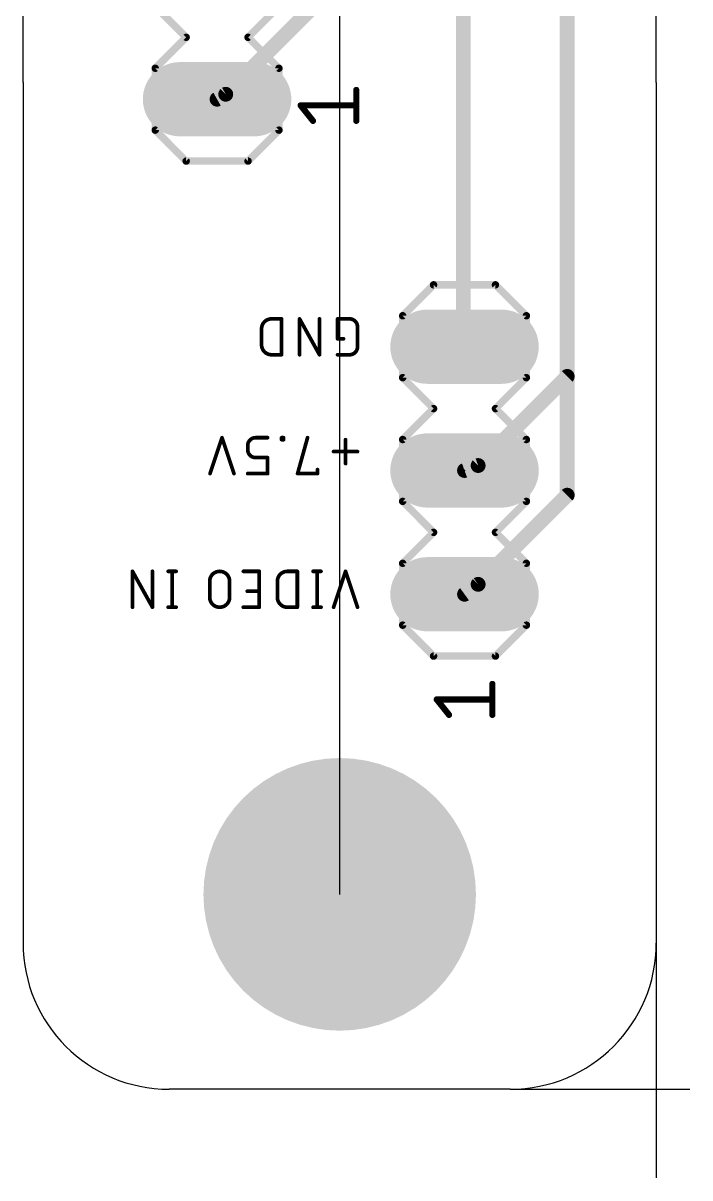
# Model space of a CAD drawing. Header units: millimetres. Extents: x 5 to 73, y 19 to 121.
# Drawn here: x 59 to 72.69, y 18.68 to 42.38 of the extents above; entities that cross this region are included whole.
import ezdxf

# ---------------------------------------------------------------- set-up
doc = ezdxf.new("R2010")
doc.units = ezdxf.units.MM
doc.linetypes.add('ACAD_ISO02W100', pattern=[15, 12, -3])
doc.layers.get('0').update_dxf_attribs({"true_color": 0xe8e8e8})
doc.layers.get('0').transparency = 0.1
for name, color, linetype in [('1', 12, 'Continuous'), ('16', 132, 'Continuous'), ('17', 110, 'Continuous'), ('18', 110, 'Continuous'), ('19', 53, 'Continuous'), ('20', 31, 'Continuous'), ('21', 253, 'Continuous'), ('23', 53, 'Continuous'), ('25', 253, 'Continuous'), ('41', 12, 'Continuous'), ('42', 132, 'Continuous'), ('51', 253, 'Continuous')]:
    doc.layers.add(name, color=color, linetype=linetype)
doc.layers.add('pcb', color=7, linetype='ACAD_ISO02W100', true_color=0xffffff, transparency=0.5)

# ---------------------------------------------------------------- blocks, each defined once
blk = doc.blocks.new('RECT')
blk.add_solid([(-0.5, -0.5), (0.5, -0.5), (-0.5, 0.5), (0.5, 0.5)])
blk = doc.blocks.new('LONGP100')
at = {"const_width": 1}
blk.add_lwpolyline([(-0.5, 0), (0.5, 0)], dxfattribs=at)
at = {"const_width": 0.5}
for points in [[(-0.5, 0.25, 1), (-0.5, -0.25)], [(0.5, -0.25, 1), (0.5, 0.25)]]:
    blk.add_lwpolyline(points, format="xyb", dxfattribs=at)
blk = doc.blocks.new('ROUNDV')
at = {"const_width": 0.5}
blk.add_lwpolyline([(0, -0.25, 1), (0, 0.25, 1), (0, -0.25)], format="xyb", dxfattribs=at)

msp = doc.modelspace()

# ---------------------------------------------------------------- linework, layer by layer
at = {"layer": '1', "const_width": 0.3048, "elevation": 10.6}
for points in [[(70.1712, 89.3848), (70.1712, 32.692)], [(66.8184, 44.5792), (63.1608, 40.9216)], [(63.1608, 40.9216), (62.983, 40.82)], [(70.1712, 32.692), (68.3424, 30.8632)], [(68.3424, 30.8632), (68.063, 30.66)]]:
    msp.add_lwpolyline(points, dxfattribs=at)
at = {"layer": '1', "const_width": 0.1524, "elevation": 10.6}
for points in [[(63.1069, 40.9755, 1), (63.2147, 40.8677)], [(63.1986, 40.8554, 1), (63.123, 40.9878)], [(62.9452, 40.8862, 1), (63.0208, 40.7538)], [(70.095, 32.692, 1), (70.2474, 32.692)], [(70.2251, 32.6381, 1), (70.1173, 32.7459)], [(68.2885, 30.9171, 1), (68.3963, 30.8093)], [(68.3872, 30.8016, 1), (68.2976, 30.9248)], [(68.0182, 30.7216, 1), (68.1078, 30.5984)]]:
    msp.add_lwpolyline(points, format="xyb", dxfattribs=at)
at = {"layer": '16', "const_width": 0.3048, "elevation": 10.6}
for points in [[(70.1712, 100.3576), (70.1712, 35.1304)], [(68.0376, 91.5184), (68.0376, 35.74)], [(68.0376, 35.74), (68.063, 35.74)], [(70.1712, 35.1304), (68.3424, 33.3016)], [(68.3424, 33.3016), (68.063, 33.2)]]:
    msp.add_lwpolyline(points, dxfattribs=at)
at = {"layer": '16', "const_width": 0.1524, "elevation": 10.6}
for points in [[(68.0376, 35.8162, 1), (68.0376, 35.6638)], [(67.9614, 35.74, 1), (68.1138, 35.74)], [(68.063, 35.6638, 1), (68.063, 35.8162)], [(70.095, 35.1304, 1), (70.2474, 35.1304)], [(70.2251, 35.0765, 1), (70.1173, 35.1843)], [(68.2885, 33.3555, 1), (68.3963, 33.2477)], [(68.3684, 33.23, 1), (68.3164, 33.3732)], [(68.037, 33.2716, 1), (68.089, 33.1284)]]:
    msp.add_lwpolyline(points, format="xyb", dxfattribs=at)
at = {"layer": '19'}
msp.add_line((65.5, 24.5, 10.6), (65.5, 98.5, 10.6), dxfattribs=at)
at = {"layer": '20'}
for p, q in [((72, 41.16, 10.6), (72, 113.12, 10.6)), ((59, 41.16, 10.6), (59, 96.16, 10.6)), ((59, 41.16, 10.6), (59, 23.5, 10.6)), ((72, 41.16, 10.6), (72, 23.5, 10.6)), ((69, 20.5, 10.6), (62, 20.5, 10.6))]:
    msp.add_line(p, q, dxfattribs=at)
for centre, start, end in [((62, 23.5, 10.6), 180, 270), ((69, 23.5, 10.6), 270, 0)]:
    msp.add_arc(centre, 3, start, end, dxfattribs=at)
at = {"layer": '21', "elevation": 10.6}
for points, const_width in [([(62.348, 42.09), (61.713, 42.725)], 0.1524), ([(64.253, 42.725), (63.618, 42.09)], 0.1524), ([(61.713, 41.455), (62.348, 42.09)], 0.1524), ([(63.618, 42.09), (64.253, 41.455)], 0.1524), ([(61.713, 40.185), (61.713, 41.455)], 0.1524), ([(64.253, 41.455), (64.253, 40.185)], 0.1524), ([(65.8405, 40.3755), (65.8405, 41.0105)], 0.127), ([(64.9515, 40.3755), (64.6975, 40.693)], 0.127), ([(64.6975, 40.693), (65.8405, 40.693)], 0.127), ([(61.713, 40.185), (62.348, 39.55)], 0.1524), ([(63.618, 39.55), (64.253, 40.185)], 0.1524), ([(62.348, 39.55), (63.618, 39.55)], 0.1524), ([(66.793, 36.375), (67.428, 37.01)], 0.1524), ([(67.428, 37.01), (68.698, 37.01)], 0.1524), ([(68.698, 37.01), (69.333, 36.375)], 0.1524), ([(66.793, 35.105), (66.793, 36.375)], 0.1524), ([(69.333, 36.375), (69.333, 35.105)], 0.1524), ([(67.428, 34.47), (66.793, 35.105)], 0.1524), ([(69.333, 35.105), (68.698, 34.47)], 0.1524), ([(66.793, 33.835), (67.428, 34.47)], 0.1524), ([(68.698, 34.47), (69.333, 33.835)], 0.1524), ([(66.793, 32.565), (66.793, 33.835)], 0.1524), ([(69.333, 33.835), (69.333, 32.565)], 0.1524), ([(67.428, 31.93), (66.793, 32.565)], 0.1524), ([(69.333, 32.565), (68.698, 31.93)], 0.1524), ([(66.793, 31.295), (67.428, 31.93)], 0.1524), ([(68.698, 31.93), (69.333, 31.295)], 0.1524), ([(66.793, 30.025), (66.793, 31.295)], 0.1524), ([(69.333, 31.295), (69.333, 30.025)], 0.1524), ([(66.793, 30.025), (67.428, 29.39)], 0.1524), ([(68.698, 29.39), (69.333, 30.025)], 0.1524), ([(67.428, 29.39), (68.698, 29.39)], 0.1524), ([(68.6345, 28.1835), (68.6345, 28.8185)], 0.127), ([(67.7455, 28.1835), (67.4915, 28.501)], 0.127), ([(67.4915, 28.501), (68.6345, 28.501)], 0.127)]:
    msp.add_lwpolyline(points, dxfattribs=dict(at, const_width=const_width))
for points, const_width in [([(62.3749, 42.0631, 1), (62.3211, 42.1169)], 0.0762), ([(62.3211, 42.0631, 1), (62.3749, 42.1169)], 0.0762), ([(63.6449, 42.1169, 1), (63.5911, 42.0631)], 0.0762), ([(63.5911, 42.1169, 1), (63.6449, 42.0631)], 0.0762), ([(61.7511, 41.455, 1), (61.6749, 41.455)], 0.0762), ([(61.6861, 41.4819, 1), (61.7399, 41.4281)], 0.0762), ([(64.2911, 41.455, 1), (64.2149, 41.455)], 0.0762), ([(64.2261, 41.4281, 1), (64.2799, 41.4819)], 0.0762), ([(65.8722, 41.0105, 1), (65.8087, 41.0105)], 0.0635), ([(64.7223, 40.7128, 1), (64.6727, 40.6732)], 0.0635), ([(64.6975, 40.7248, 1), (64.6975, 40.6613)], 0.0635), ([(65.8405, 40.6613, 1), (65.8405, 40.7248)], 0.0635), ([(64.9267, 40.3557, 1), (64.9763, 40.3953)], 0.0635), ([(65.8087, 40.3755, 1), (65.8722, 40.3755)], 0.0635), ([(61.6749, 40.185, 1), (61.7511, 40.185)], 0.0762), ([(61.7399, 40.2119, 1), (61.6861, 40.1581)], 0.0762), ([(64.2149, 40.185, 1), (64.2911, 40.185)], 0.0762), ([(64.2799, 40.1581, 1), (64.2261, 40.2119)], 0.0762), ([(62.348, 39.5881, 1), (62.348, 39.5119)], 0.0762), ([(62.3211, 39.5231, 1), (62.3749, 39.5769)], 0.0762), ([(63.5911, 39.5769, 1), (63.6449, 39.5231)], 0.0762), ([(63.618, 39.5119, 1), (63.618, 39.5881)], 0.0762), ([(67.428, 37.0481, 1), (67.428, 36.9719)], 0.0762), ([(67.4549, 36.9831, 1), (67.4011, 37.0369)], 0.0762), ([(68.7249, 37.0369, 1), (68.6711, 36.9831)], 0.0762), ([(68.698, 36.9719, 1), (68.698, 37.0481)], 0.0762), ([(66.8311, 36.375, 1), (66.7549, 36.375)], 0.0762), ([(66.7661, 36.4019, 1), (66.8199, 36.3481)], 0.0762), ([(69.3711, 36.375, 1), (69.2949, 36.375)], 0.0762), ([(69.3061, 36.3481, 1), (69.3599, 36.4019)], 0.0762), ([(66.7549, 35.105, 1), (66.8311, 35.105)], 0.0762), ([(66.8199, 35.1319, 1), (66.7661, 35.0781)], 0.0762), ([(69.2949, 35.105, 1), (69.3711, 35.105)], 0.0762), ([(69.3599, 35.0781, 1), (69.3061, 35.1319)], 0.0762), ([(67.4549, 34.4431, 1), (67.4011, 34.4969)], 0.0762), ([(67.4011, 34.4431, 1), (67.4549, 34.4969)], 0.0762), ([(68.7249, 34.4969, 1), (68.6711, 34.4431)], 0.0762), ([(68.6711, 34.4969, 1), (68.7249, 34.4431)], 0.0762), ([(66.8311, 33.835, 1), (66.7549, 33.835)], 0.0762), ([(66.7661, 33.8619, 1), (66.8199, 33.8081)], 0.0762), ([(69.3711, 33.835, 1), (69.2949, 33.835)], 0.0762), ([(69.3061, 33.8081, 1), (69.3599, 33.8619)], 0.0762), ([(66.7549, 32.565, 1), (66.8311, 32.565)], 0.0762), ([(66.8199, 32.5919, 1), (66.7661, 32.5381)], 0.0762), ([(69.2949, 32.565, 1), (69.3711, 32.565)], 0.0762), ([(69.3599, 32.5381, 1), (69.3061, 32.5919)], 0.0762), ([(67.4549, 31.9031, 1), (67.4011, 31.9569)], 0.0762), ([(68.7249, 31.9569, 1), (68.6711, 31.9031)], 0.0762), ([(67.4011, 31.9031, 1), (67.4549, 31.9569)], 0.0762), ([(68.6711, 31.9569, 1), (68.7249, 31.9031)], 0.0762), ([(66.8311, 31.295, 1), (66.7549, 31.295)], 0.0762), ([(66.7661, 31.3219, 1), (66.8199, 31.2681)], 0.0762), ([(69.3711, 31.295, 1), (69.2949, 31.295)], 0.0762), ([(69.3061, 31.2681, 1), (69.3599, 31.3219)], 0.0762), ([(66.8199, 30.0519, 1), (66.7661, 29.9981)], 0.0762), ([(69.3599, 29.9981, 1), (69.3061, 30.0519)], 0.0762), ([(66.7549, 30.025, 1), (66.8311, 30.025)], 0.0762), ([(69.2949, 30.025, 1), (69.3711, 30.025)], 0.0762), ([(67.428, 29.4281, 1), (67.428, 29.3519)], 0.0762), ([(67.4011, 29.3631, 1), (67.4549, 29.4169)], 0.0762), ([(68.6711, 29.4169, 1), (68.7249, 29.3631)], 0.0762), ([(68.698, 29.3519, 1), (68.698, 29.4281)], 0.0762), ([(68.6662, 28.8185, 1), (68.6027, 28.8185)], 0.0635), ([(67.5163, 28.5208, 1), (67.4667, 28.4812)], 0.0635), ([(67.4915, 28.5328, 1), (67.4915, 28.4693)], 0.0635), ([(68.6345, 28.4693, 1), (68.6345, 28.5328)], 0.0635), ([(67.7207, 28.1637, 1), (67.7703, 28.2033)], 0.0635), ([(68.6027, 28.1835, 1), (68.6662, 28.1835)], 0.0635)]:
    msp.add_lwpolyline(points, format="xyb", dxfattribs=dict(at, const_width=const_width))
at = {"layer": '23'}
msp.add_point((68.063, 33.2, 10.6), dxfattribs=at)
at = {"layer": '25', "elevation": 10.6}
for points, const_width in [([(64.1007, 36.3115, 0.4142), (63.8961, 36.1069)], 0.0762), ([(64.1007, 36.3306, 1), (64.1007, 36.2925)], 0.0381), ([(64.1007, 36.2925, 1), (64.1007, 36.3305)], 0.0381), ([(64.3244, 36.3115, 1), (64.2863, 36.3115)], 0.0381), ([(64.3053, 36.2925, 1), (64.3053, 36.3306)], 0.0381), ([(64.693, 36.3208, 1), (64.6597, 36.3022)], 0.0381), ([(64.6954, 36.3115, 1), (64.6573, 36.3115)], 0.0381), ([(65.1047, 36.3115, 1), (65.0666, 36.3115)], 0.0381), ([(65.4757, 36.3115, 1), (65.4376, 36.3115)], 0.0381), ([(65.4567, 36.3306, 1), (65.4567, 36.2925)], 0.0381), ([(65.8659, 36.1478, 0.4142), (65.7022, 36.3115)], 0.0762), ([(65.7022, 36.3306, 1), (65.7022, 36.2925)], 0.0381), ([(65.7022, 36.2925, 1), (65.7022, 36.3306)], 0.0381), ([(63.9152, 36.1069, 1), (63.8771, 36.1069)], 0.0381), ([(63.8771, 36.1069, 1), (63.9152, 36.1069)], 0.0381), ([(65.8849, 36.1478, 1), (65.8468, 36.1478)], 0.0381), ([(65.8468, 36.1478, 1), (65.8849, 36.1478)], 0.0381), ([(63.8961, 35.7795, 0.4142), (64.1007, 35.5749)], 0.0762), ([(63.9152, 35.7795, 1), (63.8771, 35.7795)], 0.0381), ([(63.8771, 35.7795, 1), (63.9152, 35.7795)], 0.0381), ([(65.4376, 35.9023, 1), (65.4757, 35.9023)], 0.0381), ([(65.4567, 35.9213, 1), (65.4567, 35.8832)], 0.0381), ([(65.5794, 35.8832, 1), (65.5794, 35.9213)], 0.0381), ([(64.1007, 35.594, 1), (64.1007, 35.5559)], 0.0381), ([(64.1007, 35.5559, 1), (64.1007, 35.594)], 0.0381), ([(64.2863, 35.5749, 1), (64.3244, 35.5749)], 0.0381), ([(64.3053, 35.5559, 1), (64.3053, 35.594)], 0.0381), ([(64.6573, 35.5749, 1), (64.6954, 35.5749)], 0.0381), ([(65.0666, 35.5749, 1), (65.1047, 35.5749)], 0.0381), ([(65.069, 35.5656, 1), (65.1023, 35.5842)], 0.0381), ([(65.4567, 35.594, 1), (65.4567, 35.5559)], 0.0381), ([(65.7022, 35.5749, 0.4142), (65.8659, 35.7386)], 0.0762), ([(65.7022, 35.5939, 1), (65.7022, 35.5558)], 0.0381), ([(65.7022, 35.5559, 1), (65.7022, 35.594)], 0.0381), ([(65.8849, 35.7386, 1), (65.8468, 35.7386)], 0.0381), ([(65.8468, 35.7386, 1), (65.8849, 35.7386)], 0.0381), ([(63.1025, 33.8791, 1), (63.0664, 33.8671)], 0.0381), ([(63.1025, 33.8671, 1), (63.0664, 33.8791)], 0.0381), ([(63.775, 33.8731, 0.4142), (63.6113, 33.7094)], 0.0762), ([(63.775, 33.8922, 1), (63.775, 33.8541)], 0.0381), ([(63.775, 33.8541, 1), (63.775, 33.8922)], 0.0381), ([(64.0206, 33.8541, 1), (64.0206, 33.8922)], 0.0381), ([(64.3266, 33.8731, 1), (64.2885, 33.8731)], 0.0381), ([(64.3076, 33.8922, 1), (64.3076, 33.8541)], 0.0381), ([(64.3675, 33.8731, 1), (64.3294, 33.8731)], 0.0381), ([(64.3485, 33.8541, 1), (64.3485, 33.8922)], 0.0381), ([(64.8584, 33.868, 1), (64.8217, 33.8782)], 0.0381), ([(63.6304, 33.7094, 1), (63.5923, 33.7094)], 0.0381), ([(63.5923, 33.7094, 1), (63.6304, 33.7094)], 0.0381), ([(63.6113, 33.6276, 0.4142), (63.775, 33.4639)], 0.0762), ([(63.6304, 33.6276, 1), (63.5923, 33.6276)], 0.0381), ([(64.2885, 33.8322, 1), (64.3266, 33.8322)], 0.0381), ([(64.3076, 33.8512, 1), (64.3076, 33.8131)], 0.0381), ([(64.3294, 33.8322, 1), (64.3675, 33.8322)], 0.0381), ([(64.3485, 33.8131, 1), (64.3485, 33.8512)], 0.0381), ([(65.6394, 33.8322, 1), (65.6013, 33.8322)], 0.0381), ([(63.5923, 33.6276, 1), (63.6304, 33.6276)], 0.0381), ([(63.775, 33.4829, 1), (63.775, 33.4448)], 0.0381), ([(63.775, 33.4448, 1), (63.775, 33.4829)], 0.0381), ([(64.0396, 33.4639, 1), (64.0015, 33.4639)], 0.0381), ([(64.0206, 33.4448, 1), (64.0206, 33.4829)], 0.0381), ([(65.3748, 33.6057, 1), (65.3748, 33.5676)], 0.0381), ([(65.8659, 33.5676, 1), (65.8659, 33.6057)], 0.0381), ([(65.0637, 33.2183, 1), (65.0256, 33.2183)], 0.0381), ([(65.6013, 33.3411, 1), (65.6394, 33.3411)], 0.0381), ([(62.8208, 33.1425, 1), (62.857, 33.1305)], 0.0381), ([(63.3119, 33.1305, 1), (63.348, 33.1425)], 0.0381), ([(63.6113, 33.1555, 1), (63.6113, 33.1174)], 0.0381), ([(64.0015, 33.1365, 1), (64.0396, 33.1365)], 0.0381), ([(64.0206, 33.1174, 1), (64.0206, 33.1555)], 0.0381), ([(64.6355, 33.1555, 1), (64.6355, 33.1174)], 0.0381), ([(64.6171, 33.1416, 1), (64.6538, 33.1314)], 0.0381), ([(65.0256, 33.1365, 1), (65.0637, 33.1365)], 0.0381), ([(65.0447, 33.1174, 1), (65.0447, 33.1555)], 0.0381), ([(61.2628, 31.1392, 1), (61.2294, 31.1206)], 0.0381), ([(61.2652, 31.1299, 1), (61.2271, 31.1299)], 0.0381), ([(61.6744, 31.1299, 1), (61.6363, 31.1299)], 0.0381), ([(61.9785, 31.149, 1), (61.9785, 31.1109)], 0.0381), ([(62.0794, 31.1299, 1), (62.0413, 31.1299)], 0.0381), ([(62.1422, 31.1109, 1), (62.1422, 31.149)], 0.0381), ([(63.2403, 30.9253, 1), (62.8311, 30.9253)], 0.0762), ([(63.5209, 31.149, 1), (63.5209, 31.1109)], 0.0381), ([(63.8674, 31.1299, 1), (63.8293, 31.1299)], 0.0381), ([(63.8483, 31.1109, 1), (63.8483, 31.149)], 0.0381), ([(64.4256, 31.1299, 0.4142), (64.2209, 30.9253)], 0.0762), ([(64.4256, 31.149, 1), (64.4256, 31.1109)], 0.0381), ([(64.4256, 31.1109, 1), (64.4256, 31.1489)], 0.0381), ([(64.6492, 31.1299, 1), (64.6111, 31.1299)], 0.0381), ([(64.6302, 31.1109, 1), (64.6302, 31.149)], 0.0381), ([(64.9533, 31.149, 1), (64.9533, 31.1109)], 0.0381), ([(65.0542, 31.1299, 1), (65.0161, 31.1299)], 0.0381), ([(65.117, 31.1109, 1), (65.117, 31.149)], 0.0381), ([(65.6384, 31.1359, 1), (65.6023, 31.1239)], 0.0381), ([(65.6384, 31.1239, 1), (65.6023, 31.1359)], 0.0381), ([(62.8501, 30.9253, 1), (62.812, 30.9253)], 0.0381), ([(62.812, 30.9253, 1), (62.8501, 30.9253)], 0.0381), ([(63.2593, 30.9253, 1), (63.2212, 30.9253)], 0.0381), ([(63.2212, 30.9253, 1), (63.2593, 30.9253)], 0.0381), ([(64.24, 30.9253, 1), (64.2019, 30.9253)], 0.0381), ([(64.2019, 30.9253, 1), (64.24, 30.9253)], 0.0381), ([(62.8501, 30.5979, 1), (62.812, 30.5979)], 0.0381), ([(62.812, 30.5979, 1), (62.8501, 30.5979)], 0.0381), ([(62.8311, 30.5979, 1), (63.2403, 30.5979)], 0.0762), ([(63.2593, 30.5979, 1), (63.2212, 30.5979)], 0.0381), ([(63.2212, 30.5979, 1), (63.2593, 30.5979)], 0.0381), ([(63.6028, 30.7397, 1), (63.6028, 30.7016)], 0.0381), ([(63.8483, 30.7016, 1), (63.8483, 30.7397)], 0.0381), ([(64.2209, 30.5979, 0.4142), (64.4256, 30.3933)], 0.0762), ([(64.24, 30.5979, 1), (64.2019, 30.5979)], 0.0381), ([(64.2019, 30.5979, 1), (64.24, 30.5979)], 0.0381), ([(61.2271, 30.3933, 1), (61.2652, 30.3933)], 0.0381), ([(61.6363, 30.3933, 1), (61.6744, 30.3933)], 0.0381), ([(61.6387, 30.384, 1), (61.672, 30.4026)], 0.0381), ([(61.9785, 30.4123, 1), (61.9785, 30.3742)], 0.0381), ([(62.0413, 30.3933, 1), (62.0794, 30.3933)], 0.0381), ([(62.1422, 30.3742, 1), (62.1422, 30.4123)], 0.0381), ([(63.5209, 30.4123, 1), (63.5209, 30.3742)], 0.0381), ([(63.8293, 30.3933, 1), (63.8674, 30.3933)], 0.0381), ([(63.8483, 30.3742, 1), (63.8483, 30.4123)], 0.0381), ([(64.4256, 30.4123, 1), (64.4256, 30.3742)], 0.0381), ([(64.4256, 30.3742, 1), (64.4256, 30.4123)], 0.0381), ([(64.6111, 30.3933, 1), (64.6492, 30.3933)], 0.0381), ([(64.6302, 30.3742, 1), (64.6302, 30.4123)], 0.0381), ([(64.9533, 30.4123, 1), (64.9533, 30.3742)], 0.0381), ([(65.0161, 30.3933, 1), (65.0542, 30.3933)], 0.0381), ([(65.117, 30.3742, 1), (65.117, 30.4123)], 0.0381), ([(65.3568, 30.3993, 1), (65.3929, 30.3873)], 0.0381), ([(65.8478, 30.3873, 1), (65.884, 30.3993)], 0.0381)]:
    msp.add_lwpolyline(points, format="xyb", dxfattribs=dict(at, const_width=const_width))
at = {"layer": '25', "const_width": 0.0762, "elevation": 10.6}
for points in [[(64.1007, 36.3115), (64.3053, 36.3115)], [(64.3053, 36.3115), (64.3053, 35.5749)], [(65.0856, 35.5749), (64.6764, 36.3115)], [(64.6764, 36.3115), (64.6764, 35.5749)], [(65.0856, 36.3115), (65.0856, 35.5749)], [(65.4567, 35.9023), (65.4567, 36.3115)], [(65.4567, 36.3115), (65.7022, 36.3115)], [(63.8961, 35.7795), (63.8961, 36.1069)], [(65.8659, 36.1478), (65.8659, 35.7386)], [(65.5794, 35.9023), (65.4567, 35.9023)], [(64.3053, 35.5749), (64.1007, 35.5749)], [(65.7022, 35.5749), (65.4567, 35.5749)], [(63.0844, 33.8731), (62.8389, 33.1365)], [(63.33, 33.1365), (63.0844, 33.8731)], [(64.0206, 33.8731), (63.775, 33.8731)], [(64.3076, 33.8322), (64.3076, 33.8731)], [(64.3076, 33.8731), (64.3485, 33.8731)], [(64.3485, 33.8731), (64.3485, 33.8322)], [(64.6355, 33.1365), (64.8401, 33.8731)], [(63.6113, 33.7094), (63.6113, 33.6276)], [(64.3485, 33.8322), (64.3076, 33.8322)], [(65.6204, 33.8322), (65.6204, 33.3411)], [(63.775, 33.4639), (64.0206, 33.4639)], [(64.0206, 33.4639), (64.0206, 33.1365)], [(65.8659, 33.5866), (65.3748, 33.5866)], [(65.0447, 33.2183), (65.0447, 33.1365)], [(64.0206, 33.1365), (63.6113, 33.1365)], [(65.0447, 33.1365), (64.6355, 33.1365)], [(61.6553, 30.3933), (61.2461, 31.1299)], [(61.2461, 31.1299), (61.2461, 30.3933)], [(61.6553, 31.1299), (61.6553, 30.3933)], [(62.1422, 31.1299), (61.9785, 31.1299)], [(62.0603, 30.3933), (62.0603, 31.1299)], [(63.5209, 31.1299), (63.8483, 31.1299)], [(63.8483, 31.1299), (63.8483, 30.3933)], [(64.4256, 31.1299), (64.6302, 31.1299)], [(64.6302, 31.1299), (64.6302, 30.3933)], [(65.117, 31.1299), (64.9533, 31.1299)], [(65.0352, 30.3933), (65.0352, 31.1299)], [(65.6204, 31.1299), (65.3748, 30.3933)], [(65.8659, 30.3933), (65.6204, 31.1299)], [(62.8311, 30.5979), (62.8311, 30.9253)], [(63.2403, 30.9253), (63.2403, 30.5979)], [(64.2209, 30.5979), (64.2209, 30.9253)], [(63.8483, 30.7207), (63.6028, 30.7207)], [(62.1422, 30.3933), (61.9785, 30.3933)], [(63.8483, 30.3933), (63.5209, 30.3933)], [(64.6302, 30.3933), (64.4256, 30.3933)], [(65.117, 30.3933), (64.9533, 30.3933)]]:
    msp.add_lwpolyline(points, dxfattribs=at)
at = {"layer": '41', "const_width": 2.7977, "elevation": 10.6}
msp.add_lwpolyline([(66.8988, 24.5, 1), (64.1012, 24.5, 1), (66.8988, 24.5)], format="xyb", dxfattribs=at)
at = {"layer": '42', "const_width": 2.7977, "elevation": 10.6}
msp.add_lwpolyline([(66.8988, 24.5, 1), (64.1012, 24.5, 1), (66.8988, 24.5)], format="xyb", dxfattribs=at)
at = {"layer": 'pcb'}
for p, q in [((72, 23.5, 11.6), (72, 18.6805, 11.6)), ((69, 20.5, 11.6), (72.6903, 20.5, 11.6))]:
    msp.add_line(p, q, dxfattribs=at)

# ---------------------------------------------------------------- block references
at = {"layer": '17', "xscale": 1.524, "yscale": 1.524, "rotation": 180}
for p in [(62.983, 40.82, 10.6), (62.983, 40.82, 10.6), (68.063, 35.74, 10.6), (68.063, 35.74, 10.6), (68.063, 33.2, 10.6), (68.063, 33.2, 10.6), (68.063, 30.66, 10.6), (68.063, 30.66, 10.6)]:
    msp.add_blockref('LONGP100', p, dxfattribs=at)
at = {"layer": '18', "xscale": 5, "yscale": 5, "rotation": 90}
msp.add_blockref('ROUNDV', (65.5, 24.5, 10.6), dxfattribs=at)
msp.add_blockref('ROUNDV', (65.5, 24.5, 10.6), dxfattribs=at)
at = {"layer": '51', "xscale": 0.508, "yscale": 0.508, "rotation": 90}
for p in [(62.983, 40.82, 10.6), (68.063, 35.74, 10.6), (68.063, 33.2, 10.6), (68.063, 30.66, 10.6)]:
    msp.add_blockref('RECT', p, dxfattribs=at)

doc.saveas('drawing.dxf')
